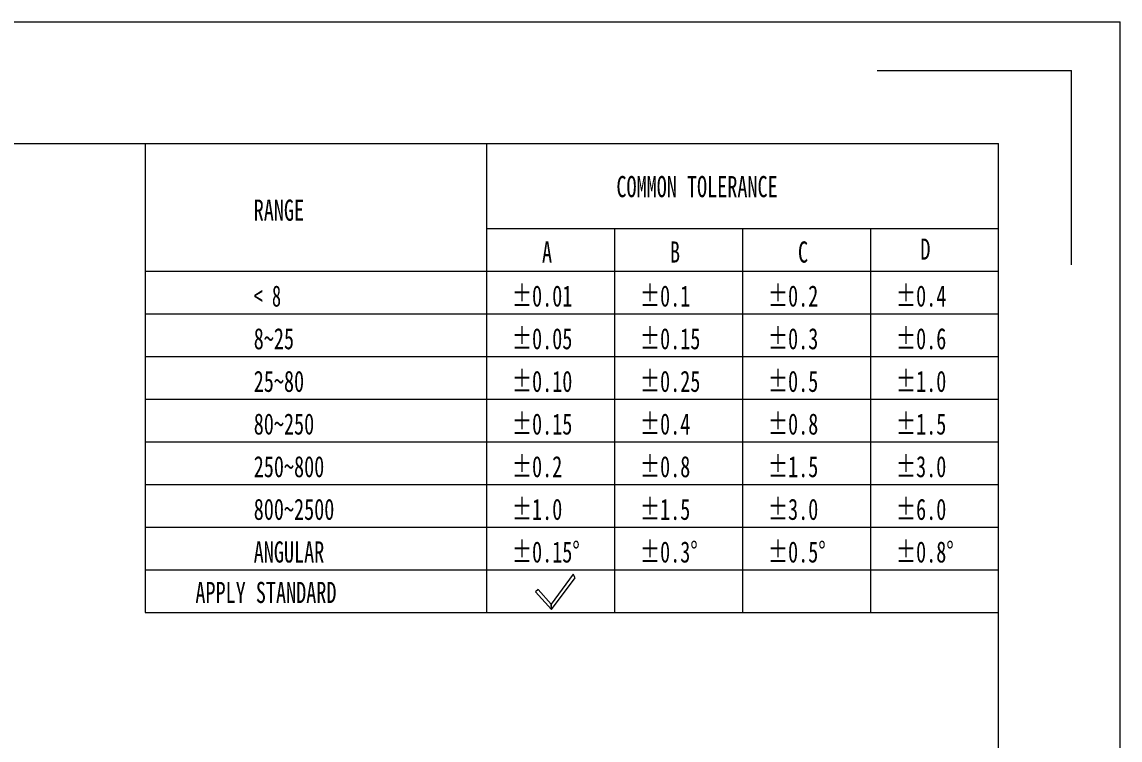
# Model space of a CAD drawing. Header units: millimetres. Extents: x 1677 to 3499, y -182 to 1106.
# Drawn here: x 2944 to 3499, y 743 to 1106 of the extents above; entities that cross this region are included whole.
import ezdxf

# ---------------------------------------------------------------- set-up
doc = ezdxf.new("R2010")
doc.units = ezdxf.units.MM
doc.layers.get('0').update_dxf_attribs({"lineweight": 18})
doc.layers.add('尺寸线层', color=3, linetype='Continuous', lineweight=18)
doc.styles.add('SLDTEXTSTYLE4', font='', dxfattribs={"width": 0.7})
doc.styles.add('SLDTEXTSTYLE5', font='', dxfattribs={"width": 0.633333})
doc.styles.get('SLDTEXTSTYLE4').set_extended_font_data('宋体')
doc.styles.get('SLDTEXTSTYLE5').set_extended_font_data('宋体')

# ---------------------------------------------------------------- blocks, each defined once
blk = doc.blocks.new('84512')
at = {"color": 7, "linetype": 'Continuous'}
for p, q in [((-601.72, 230.99), (734.51, 230.99)), ((734.51, -713.82), (734.51, 230.99)), ((644.53, 213), (716.51, 213)), ((716.51, 141.01), (716.51, 213)), ((-556.73, 186), (689.52, 186)), ((689.52, -668.82), (689.52, 186))]:
    blk.add_line(p, q, dxfattribs=at)
for p, q in [((373.26, 186), (373.26, 12.06)), ((499.77, 186), (499.77, 12.06)), ((499.77, 154.38), (689.52, 154.38)), ((547.2, 154.38), (547.2, 12.06)), ((594.64, 154.38), (594.64, 12.06)), ((642.08, 154.38), (642.08, 12.06)), ((373.26, 138.57), (689.52, 138.57)), ((373.26, 122.75), (689.52, 122.75)), ((373.26, 106.94), (689.52, 106.94)), ((373.26, 91.13), (689.52, 91.13)), ((373.26, 75.31), (689.52, 75.31)), ((373.26, 59.5), (689.52, 59.5)), ((373.26, 43.69), (689.52, 43.69)), ((373.26, 27.88), (689.52, 27.88)), ((531.9, 26.24), (523.76, 15.2)), ((523.85, 13.2), (532.54, 24.98)), ((532.54, 24.98), (531.9, 26.24)), ((518.87, 20.63), (517.93, 19.78)), ((523.76, 15.2), (518.87, 20.63)), ((517.93, 19.78), (523.85, 13.2)), ((523.85, 13.2), (523.76, 15.2)), ((523.76, 15.2), (523.85, 13.2)), ((373.26, 12.06), (689.52, 12.06))]:
    blk.add_line(p, q)
at = {"attachment_point": 1}
for s, insert, char_height, width, style in [('COMMON TOLERANCE', (547.89, 173.89), 7.8424, 258.1848, 'SLDTEXTSTYLE4'), ('RANGE', (413.48, 165.16), 7.842, 77.0256, 'SLDTEXTSTYLE4'), ('D', (660.52, 150.71), 7.84, 11.1495, 'SLDTEXTSTYLE4'), ('A', (520.31, 149.64), 7.84, 11.3307, 'SLDTEXTSTYLE4'), ('B', (567.74, 149.64), 7.84, 11.1495, 'SLDTEXTSTYLE4'), ('C', (615.18, 149.64), 7.84, 11.2813, 'SLDTEXTSTYLE4'), ('< 8', (413.48, 133.34), 7.842, 37.6388, 'SLDTEXTSTYLE5'), ('%%P0.01', (509.15, 133.34), 7.842, 54.9077, 'SLDTEXTSTYLE4'), ('%%P0.1', (556.59, 133.34), 7.842, 41.1725, 'SLDTEXTSTYLE4'), ('%%P0.2', (604.02, 133.34), 7.842, 46.8379, 'SLDTEXTSTYLE4'), ('%%P0.4', (651.46, 133.34), 7.842, 46.6567, 'SLDTEXTSTYLE4'), ('%%P0.05', (509.15, 117.52), 7.842, 60.573, 'SLDTEXTSTYLE4'), ('%%P0.15', (556.59, 117.52), 7.842, 57.8227, 'SLDTEXTSTYLE4'), ('%%P0.3', (604.02, 117.52), 7.842, 46.8379, 'SLDTEXTSTYLE4'), ('%%P0.6', (651.46, 117.52), 7.842, 46.8379, 'SLDTEXTSTYLE4'), ('8~25', (413.48, 117.52), 7.842, 60.7377, 'SLDTEXTSTYLE4'), ('%%P0.10', (509.15, 101.71), 7.842, 55.0889, 'SLDTEXTSTYLE4'), ('%%P0.25', (556.59, 101.71), 7.842, 63.3069, 'SLDTEXTSTYLE4'), ('%%P0.5', (604.02, 101.71), 7.842, 46.8379, 'SLDTEXTSTYLE4'), ('%%P1.0', (651.46, 101.71), 7.842, 41.3537, 'SLDTEXTSTYLE4'), ('25~80', (413.48, 101.71), 7.842, 74.4729, 'SLDTEXTSTYLE4'), ('80~250', (413.48, 85.9), 7.842, 88.2081, 'SLDTEXTSTYLE4'), ('%%P0.15', (509.15, 85.9), 7.842, 57.8227, 'SLDTEXTSTYLE4'), ('%%P0.4', (556.59, 85.9), 7.842, 46.6567, 'SLDTEXTSTYLE4'), ('%%P0.8', (604.02, 85.9), 7.842, 46.8379, 'SLDTEXTSTYLE4'), ('%%P1.5', (651.46, 85.9), 7.842, 44.0876, 'SLDTEXTSTYLE4'), ('250~800', (413.48, 70.09), 7.842, 101.9432, 'SLDTEXTSTYLE4'), ('%%P0.2', (509.15, 70.09), 7.842, 46.8379, 'SLDTEXTSTYLE4'), ('%%P0.8', (556.59, 70.09), 7.842, 46.8379, 'SLDTEXTSTYLE4'), ('%%P1.5', (604.02, 70.09), 7.842, 44.0876, 'SLDTEXTSTYLE4'), ('%%P3.0', (651.46, 70.09), 7.842, 46.8379, 'SLDTEXTSTYLE4'), ('800~2500', (413.48, 54.27), 7.842, 115.6784, 'SLDTEXTSTYLE4'), ('%%P1.0', (509.15, 54.27), 7.842, 41.3537, 'SLDTEXTSTYLE4'), ('%%P1.5', (556.59, 54.27), 7.842, 44.0876, 'SLDTEXTSTYLE4'), ('%%P3.0', (604.02, 54.27), 7.842, 46.8379, 'SLDTEXTSTYLE4'), ('%%P6.0', (651.46, 54.27), 7.842, 46.8379, 'SLDTEXTSTYLE4'), ('ANGULAR', (413.48, 38.46), 7.842, 110.1448, 'SLDTEXTSTYLE4'), ('%%P0.15%%D', (509.15, 38.46), 7.842, 68.8734, 'SLDTEXTSTYLE4'), ('%%P0.3%%D', (556.59, 38.46), 7.842, 57.8886, 'SLDTEXTSTYLE4'), ('%%P0.5%%D', (604.02, 38.46), 7.842, 57.8886, 'SLDTEXTSTYLE4'), ('%%P0.8%%D', (651.46, 38.46), 7.842, 57.8886, 'SLDTEXTSTYLE4'), ('APPLY STANDARD', (391.86, 23.45), 7.8424, 225.4279, 'SLDTEXTSTYLE4')]:
    blk.add_mtext(s, dxfattribs=dict(at, insert=insert, char_height=char_height, width=width, style=style))

msp = doc.modelspace()

# ---------------------------------------------------------------- block references
at = {"layer": '尺寸线层', "xscale": 1.363373712543345, "yscale": 1.363373712543345, "zscale": 1.363373712543345}
msp.add_blockref('84512', (2497.23, 791.26), dxfattribs=at)

doc.saveas('drawing.dxf')
